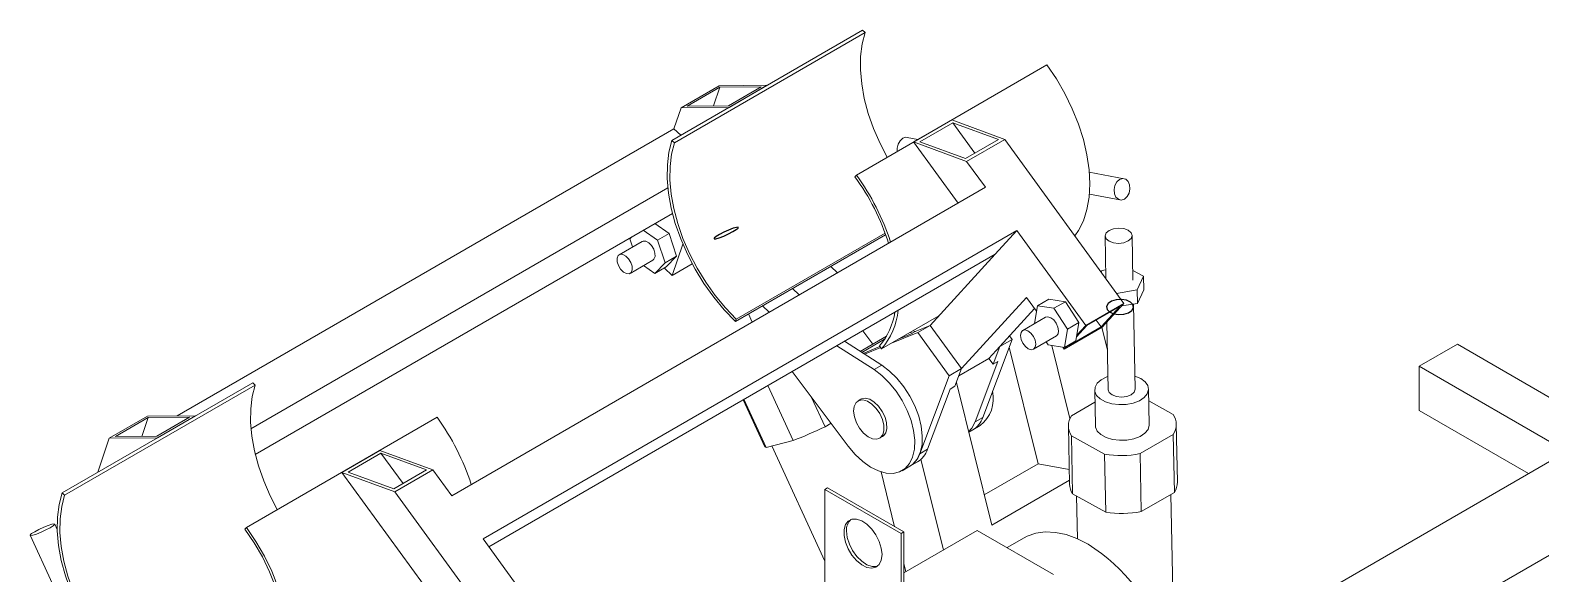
# Model space of a CAD drawing. Header units: millimetres. Extents: x -250 to 3947, y -1468 to 870.
# Drawn here: x 399.6 to 539.7, y 314.4 to 364.8 of the extents above; entities that cross this region are included whole.
import ezdxf

# ---------------------------------------------------------------- set-up
doc = ezdxf.new("R2010")
doc.units = ezdxf.units.MM

msp = doc.modelspace()

# ---------------------------------------------------------------- linework, layer by layer
at = {"color": 7, "linetype": 'Continuous', "lineweight": 15}
for p, q in [((476.813, 364.7876), (459.1353, 354.5825)), ((477.0482, 364.563), (459.3706, 354.3579)), ((476.813, 364.7876), (477.0482, 364.563)), ((493.918, 361.5767), (476.2404, 351.3716)), ((459.9797, 357.6058), (463.5152, 359.6468)), ((463.5799, 359.5066), (460.5393, 357.7513)), ((463.5799, 359.5066), (462.9932, 357.7724)), ((467.9742, 359.685), (463.5152, 359.6468)), ((467.4146, 359.5395), (463.5799, 359.5066)), ((464.374, 357.7842), (467.4146, 359.5395)), ((467.9742, 359.685), (464.4386, 357.644)), ((459.9797, 357.6058), (459.3207, 355.6578)), ((464.4386, 357.644), (459.9797, 357.6058)), ((460.5393, 357.7513), (464.374, 357.7842)), ((485.0792, 356.4741), (481.5437, 354.4331)), ((482.1354, 354.4501), (485.176, 356.2053)), ((485.0792, 356.4741), (489.9973, 354.6756)), ((485.176, 356.2053), (489.4056, 354.6586)), ((485.176, 356.2053), (487.2196, 353.3967)), ((413.2385, 329.0551), (459.3207, 355.6578)), ((459.1353, 354.5825), (459.3706, 354.3579)), ((459.3207, 355.6578), (459.9527, 355.0544)), ((481.9511, 354.6683), (480.9493, 354.859)), ((489.4056, 354.6586), (486.365, 352.9033)), ((486.4618, 352.6346), (489.9973, 354.6756)), ((489.9973, 354.6756), (501.054, 339.4794)), ((481.5437, 354.4331), (486.4618, 352.6346)), ((481.5437, 354.4331), (485.6657, 348.7678)), ((486.365, 352.9033), (482.1354, 354.4501)), ((486.4618, 352.6346), (488.2076, 350.2352)), ((476.2404, 351.3716), (476.0998, 351.2175)), ((501.0632, 351.031), (497.8417, 351.6441)), ((420.0849, 327.8591), (458.7524, 350.1813)), ((488.2076, 350.2352), (438.7101, 321.6609)), ((497.8504, 349.6066), (500.6893, 349.0663)), ((420.4828, 325.4762), (459.1782, 347.8146)), ((491.1172, 346.2362), (441.6198, 317.6619)), ((457.807, 345.3471), (456.4773, 346.2554)), ((458.8677, 345.9595), (457.538, 346.8677)), ((491.1172, 346.2362), (489.1088, 344.0357)), ((491.1172, 346.2362), (497.5185, 337.4384)), ((456.365, 345.2168), (454.2436, 343.9922)), ((455.4029, 345.6351), (455.2387, 345.4615)), ((455.2387, 345.4615), (455.4834, 344.7079)), ((457.807, 345.3471), (458.8677, 345.9595)), ((458.4911, 343.24), (457.807, 345.3471)), ((459.5518, 343.8523), (458.8677, 345.9595)), ((460.1452, 344.9531), (459.1665, 342.0602)), ((478.9512, 345.8434), (465.0172, 337.7995)), ((478.8963, 345.9947), (465.0941, 338.0268)), ((499.3106, 345.7224), (499.3883, 341.7687)), ((501.8913, 341.6431), (501.8101, 345.7715)), ((489.1088, 344.0357), (442.1532, 316.9288)), ((455.2436, 342.2601), (457.3649, 343.4847)), ((458.4911, 343.24), (459.5518, 343.8523)), ((458.6097, 342.8559), (459.5518, 343.8523)), ((489.1088, 344.0357), (483.0834, 337.4342)), ((456.4799, 342.9738), (457.549, 342.2436)), ((457.549, 342.2436), (458.4911, 343.24)), ((457.549, 342.2436), (458.6097, 342.8559)), ((459.1665, 342.0602), (458.4373, 342.7564)), ((461.0166, 343.1282), (459.1665, 342.0602)), ((473.856, 342.9021), (474.4773, 342.3089)), ((498.9438, 342.3797), (499.0089, 342.5177)), ((499.0089, 342.5177), (499.3724, 342.5775)), ((501.8737, 342.5352), (502.872, 341.9853)), ((502.872, 341.9853), (502.2741, 340.7193)), ((502.8963, 340.7468), (502.872, 341.9853)), ((470.3205, 340.861), (470.9418, 340.2679)), ((502.2741, 340.7193), (500.3786, 340.4076)), ((502.2984, 339.4808), (502.2741, 340.7193)), ((502.8963, 340.7468), (502.2984, 339.4808)), ((468.1381, 338.6493), (467.5168, 339.2425)), ((485.993, 333.4352), (492.0184, 340.0367)), ((492.0184, 340.0367), (492.9523, 338.7532)), ((493.0339, 339.2558), (492.7648, 337.5998)), ((493.0339, 339.2558), (494.0946, 339.8681)), ((494.5658, 339.0246), (493.0339, 339.2558)), ((495.6265, 339.6369), (494.0946, 339.8681)), ((494.5658, 339.0246), (495.6265, 339.6369)), ((496.8823, 337.7065), (495.6265, 339.6369)), ((497.5185, 337.4384), (501.054, 339.4794)), ((497.6254, 337.4272), (500.6659, 339.1825)), ((500.6659, 339.1825), (498.9386, 337.29)), ((501.054, 339.4794), (499.0455, 337.2789)), ((502.2984, 339.4808), (500.8357, 339.2402)), ((502.0901, 331.5258), (501.9349, 339.421)), ((465.0941, 338.0268), (465.0172, 337.7995)), ((466.2282, 338.4986), (466.5737, 337.7462)), ((483.8868, 338.3144), (478.5835, 335.2529)), ((489.5286, 335.4762), (492.7603, 339.017)), ((493.7898, 338.1915), (491.6684, 336.9668)), ((495.8216, 337.0942), (494.5658, 339.0246)), ((495.8216, 337.0942), (496.8823, 337.7065)), ((496.6062, 336.0073), (496.8823, 337.7065)), ((498.4799, 337.9205), (498.9386, 337.29)), ((499.4675, 337.7412), (499.5906, 331.4766)), ((479.0276, 336.4274), (476.5945, 335.0228)), ((477.7621, 335.6968), (476.8241, 336.9439)), ((481.9343, 336.7709), (479.5094, 335.7874)), ((480.2165, 336.1956), (481.2479, 336.6139)), ((480.4235, 336.3151), (480.4315, 336.2828)), ((481.4552, 336.7336), (481.2245, 336.7775)), ((481.2479, 336.6139), (481.6898, 336.869)), ((481.7064, 336.8757), (481.472, 336.9204)), ((483.0834, 337.4342), (481.6898, 336.869)), ((481.9343, 336.7709), (483.0834, 337.4342)), ((484.844, 332.7719), (481.9343, 336.7709)), ((485.993, 333.4352), (483.0834, 337.4342)), ((490.6776, 336.1395), (490.4365, 336.4709)), ((492.6684, 335.2347), (494.7897, 336.4594)), ((499.0455, 337.2789), (495.51, 335.2379)), ((495.5455, 335.395), (495.8216, 337.0942)), ((498.9386, 337.29), (495.8981, 335.5348)), ((496.6661, 336.3762), (497.6254, 337.4272)), ((496.6915, 336.5323), (497.5185, 337.4384)), ((498.9987, 337.2518), (499.5182, 335.1618)), ((474.4183, 335.5551), (477.878, 333.3402)), ((478.5851, 333.7484), (475.1254, 335.9633)), ((478.8564, 336.1484), (476.7425, 334.9281)), ((476.8777, 334.8415), (478.4259, 335.4694)), ((478.4941, 335.3756), (476.9938, 334.7672)), ((478.3798, 335.5328), (478.5835, 335.2529)), ((487.962, 328.9177), (490.6776, 336.1395)), ((488.5243, 334.376), (489.5286, 335.4762)), ((488.9136, 333.8409), (489.5286, 335.4762)), ((490.6776, 336.1395), (489.5286, 335.4762)), ((490.4078, 335.422), (493.0919, 324.6234)), ((493.8315, 335.9062), (494.0136, 335.6263)), ((494.0136, 335.6263), (495.5455, 335.395)), ((494.3622, 335.5736), (496.0465, 328.7974)), ((495.3772, 335.4204), (495.51, 335.2379)), ((495.51, 335.2379), (495.7737, 335.5268)), ((495.5455, 335.395), (496.6062, 336.0073)), ((495.8981, 335.5348), (496.0212, 335.6696)), ((531.9813, 335.6892), (528.4457, 333.6482)), ((545.6615, 327.7918), (531.9813, 335.6892)), ((477.878, 333.3402), (478.5851, 333.7484)), ((488.5243, 334.376), (485.743, 332.7704)), ((487.2549, 328.5095), (489.3556, 334.096)), ((488.9136, 333.8409), (488.5243, 334.376)), ((489.3556, 334.096), (488.9136, 333.8409)), ((528.4457, 333.6482), (528.4457, 329.5655)), ((542.126, 325.7508), (528.4457, 333.6482)), ((402.5668, 321.9262), (420.2445, 332.1313)), ((420.2445, 332.1313), (420.4797, 331.9067)), ((475.4817, 326.2568), (470.2834, 333.168)), ((482.1284, 325.55), (484.844, 332.7719)), ((484.844, 332.7719), (485.993, 333.4352)), ((485.3781, 331.7999), (485.993, 333.4352)), ((485.5101, 332.151), (488.797, 318.9275)), ((502.6081, 332.5217), (502.0661, 332.7464)), ((402.802, 321.7016), (420.4797, 331.9067)), ((468.0223, 331.8627), (470.363, 326.766)), ((472.0873, 330.7697), (473.3345, 328.0539)), ((484.9362, 331.5447), (482.8355, 325.9582)), ((485.3781, 331.7999), (484.9362, 331.5447)), ((498.3408, 331.4521), (498.4057, 328.1493)), ((503.4048, 328.2476), (503.3399, 331.5503)), ((465.7513, 330.5517), (467.7516, 326.1962)), ((465.8144, 330.5881), (467.8637, 326.126)), ((476.661, 330.594), (476.3958, 330.4409)), ((496.183, 329.0609), (498.3631, 330.3194)), ((505.6279, 329.1868), (503.3618, 330.4349)), ((550.189, 330.4055), (509.2002, 306.7431)), ((538.5899, 323.7094), (528.4457, 329.5655)), ((410.4822, 329.0315), (406.9467, 326.9905)), ((407.5063, 327.136), (410.5469, 328.8913)), ((410.5469, 328.8913), (409.9602, 327.1571)), ((414.9412, 329.0697), (410.4822, 329.0315)), ((410.5469, 328.8913), (414.3816, 328.9242)), ((414.3816, 328.9242), (411.341, 327.1689)), ((411.4056, 327.0287), (414.9412, 329.0697)), ((419.6718, 318.7152), (437.3495, 328.9203)), ((473.3345, 328.0539), (473.8891, 328.3741)), ((487.0246, 327.7478), (487.7317, 328.156)), ((487.962, 328.9177), (487.2549, 328.5095)), ((495.9062, 328.1002), (496.0117, 322.7332)), ((506.0098, 322.9297), (505.9043, 328.2967)), ((406.9467, 326.9905), (405.8806, 323.8392)), ((411.4056, 327.0287), (406.9467, 326.9905)), ((411.341, 327.1689), (407.5063, 327.136)), ((470.363, 326.766), (467.8637, 326.126)), ((478.3956, 326.9767), (478.6608, 327.1298)), ((486.6573, 327.5358), (487.0246, 327.7478)), ((499.264, 325.5129), (496.1826, 327.2101)), ((496.1826, 327.2101), (496.2881, 321.8431)), ((502.5453, 325.5567), (505.6275, 327.336)), ((505.6275, 327.336), (505.733, 321.969)), ((428.5107, 323.8178), (432.0462, 325.8588)), ((432.143, 325.59), (429.1024, 323.8348)), ((432.0462, 325.8588), (436.9643, 324.0603)), ((436.3726, 324.0433), (432.143, 325.59)), ((432.143, 325.59), (434.1866, 322.7814)), ((468.4076, 326.2653), (473.3147, 315.5804)), ((482.1284, 325.55), (482.8355, 325.9582)), ((499.264, 325.5129), (499.3695, 320.1459)), ((502.5453, 325.5567), (502.6508, 320.1896)), ((428.5107, 323.8178), (436.0758, 313.4204)), ((428.5107, 323.8178), (433.4288, 322.0193)), ((429.1024, 323.8348), (433.332, 322.288)), ((433.332, 322.288), (436.3726, 324.0433)), ((436.9643, 324.0603), (433.4288, 322.0193)), ((436.9643, 324.0603), (438.7101, 321.6609)), ((478.5247, 323.862), (479.7871, 318.7833)), ((480.4838, 323.9719), (481.1909, 324.3801)), ((481.1909, 324.3801), (481.898, 324.7883)), ((482.2269, 325.0286), (484.3163, 316.6227)), ((493.0919, 324.6234), (488.0978, 321.7404)), ((493.0919, 324.6234), (495.9854, 324.0727)), ((512.9499, 300.2478), (553.9387, 323.9101)), ((473.3147, 322.234), (473.5622, 322.3768)), ((480.6333, 318.2948), (473.5622, 322.3768)), ((496.0047, 323.0884), (488.797, 318.9275)), ((402.5668, 321.9262), (402.802, 321.7016)), ((433.4288, 322.0193), (440.9311, 311.7081)), ((480.3858, 318.1519), (473.3147, 322.234)), ((473.3147, 309.9859), (473.3147, 322.234)), ((499.3695, 320.1459), (496.2881, 321.8431)), ((496.6583, 321.6391), (496.7364, 317.6697)), ((502.6508, 320.1896), (505.733, 321.969)), ((505.6854, 307.6268), (505.4072, 321.7809)), ((402.1176, 318.5154), (401.8814, 319.0297)), ((419.6718, 318.7152), (419.5312, 318.5612)), ((480.3858, 318.1519), (480.6333, 318.2948)), ((480.3858, 305.9038), (480.3858, 318.1519)), ((480.6333, 314.4966), (487.4569, 318.4357)), ((480.6333, 318.2948), (480.6333, 306.3325)), ((494.5279, 314.3537), (487.4569, 318.4357)), ((399.6096, 317.9864), (401.6785, 313.4813)), ((441.6198, 317.6619), (448.021, 308.8641)), ((491.7886, 317.7514), (490.2154, 316.8433)), ((480.6333, 315.3788), (480.8251, 314.6073))]:
    msp.add_line(p, q, dxfattribs=at)
at = {"color": 7, "linetype": 'Continuous', "lineweight": 15, "flags": 128}
for points in [[(479.0963, 353.0203), (478.4338, 354.297), (477.8325, 355.6803), (477.3438, 357.0748), (476.9747, 358.4601), (476.7308, 359.816), (476.6154, 361.1228), (476.6303, 362.3614), (476.7753, 363.5138), (477.0482, 364.563)], [(496.4991, 345.7396), (496.8354, 346.2234), (497.291, 347.1293), (497.6213, 348.1624), (497.8214, 349.3077), (497.8884, 350.5485), (497.8214, 351.8667), (497.6213, 353.2431), (497.2911, 354.6575), (496.8356, 356.0894), (496.2613, 357.5179), (495.5767, 358.9221), (494.7918, 360.2817), (493.918, 361.5767)], [(465.0172, 337.7995), (463.9848, 338.8665), (463.0091, 340.0411), (462.1044, 341.3061), (461.2837, 342.643), (460.5592, 344.0324), (459.9413, 345.454), (459.439, 346.8871), (459.0598, 348.3107), (458.8091, 349.7042), (458.6905, 351.0471), (458.7058, 352.32), (458.8548, 353.5042), (459.1353, 354.5825)], [(480.9493, 354.859), (480.8254, 354.8679), (480.5377, 354.7805), (480.2842, 354.5555), (480.1035, 354.2271), (480.0231, 353.8454), (480.036, 353.5627)], [(465.0941, 338.0268), (464.0895, 339.0651), (463.1401, 340.208), (462.2597, 341.4389), (461.4611, 342.7399), (460.7561, 344.0919), (460.1548, 345.4752), (459.6661, 346.8697), (459.2971, 348.255), (459.0531, 349.6109), (458.9377, 350.9177), (458.9526, 352.1563), (459.0976, 353.3087), (459.3706, 354.3579)], [(501.1009, 349.1447), (501.3544, 349.3698), (501.5351, 349.6981), (501.6155, 350.0799), (501.5833, 350.4569), (501.4435, 350.7717), (501.2174, 350.9765), (500.9392, 351.04), (500.6515, 350.9526), (500.3981, 350.7276), (500.2174, 350.3992), (500.137, 350.0174), (500.1691, 349.6405), (500.3089, 349.3256), (500.5351, 349.1208), (500.8132, 349.0573), (501.1009, 349.1447)], [(501.7166, 346.0302), (501.4469, 346.2557), (501.0423, 346.4039), (500.5643, 346.452), (500.0858, 346.3928), (499.6794, 346.2352), (499.4072, 346.0034), (499.3105, 345.7325), (499.4041, 345.4638), (499.6738, 345.2382), (500.0784, 345.0901), (500.5564, 345.042), (501.035, 345.1012), (501.4413, 345.2587), (501.7135, 345.4906), (501.8102, 345.7615), (501.7166, 346.0302)], [(457.3649, 343.4847), (457.4666, 343.5745), (457.563, 343.8175), (457.553, 344.1416), (457.4383, 344.4976), (457.2363, 344.8312), (456.9778, 345.0917), (456.7021, 345.2394), (456.4511, 345.2518), (456.365, 345.2168)], [(454.1702, 342.9793), (454.3722, 342.6457), (454.6308, 342.3852), (454.9065, 342.2375), (455.1574, 342.2251), (455.3453, 342.3499), (455.4416, 342.5928), (455.4317, 342.917), (455.317, 343.273), (455.115, 343.6066), (454.8565, 343.8671), (454.5807, 344.0147), (454.3298, 344.0271), (454.1419, 343.9024), (454.0456, 343.6594), (454.0555, 343.3353), (454.1702, 342.9793)], [(494.7897, 336.4594), (494.8011, 336.4662), (494.949, 336.6497), (494.9966, 336.936), (494.9366, 337.2817), (494.7781, 337.6339), (494.5452, 337.9392), (494.2735, 338.1511), (494.0042, 338.2372), (493.7898, 338.1915)], [(491.4615, 336.4901), (491.5215, 336.1445), (491.68, 335.7923), (491.9129, 335.487), (492.1846, 335.2751), (492.4539, 335.1889), (492.6797, 335.2416), (492.8277, 335.4251), (492.8753, 335.7114), (492.8153, 336.0571), (492.6568, 336.4093), (492.4239, 336.7146), (492.1522, 336.9265), (491.8829, 337.0126), (491.657, 336.96), (491.5091, 336.7765), (491.4615, 336.4901)], [(481.1909, 324.3801), (481.4666, 324.5739), (481.8735, 325.0396), (482.163, 325.647), (482.3255, 326.3757), (482.3555, 327.2012), (482.2519, 328.0961), (482.0184, 329.0302), (481.6626, 329.9724), (481.1966, 330.891), (480.6358, 331.7554), (479.9992, 332.5366), (479.3079, 333.2084), (478.5851, 333.7484)], [(477.878, 333.3402), (478.6008, 332.8002), (479.2921, 332.1284), (479.9287, 331.3472), (480.4895, 330.4828), (480.9555, 329.5642), (481.3113, 328.622), (481.5448, 327.6879), (481.6483, 326.793), (481.6184, 325.9675), (481.4559, 325.2388), (481.1664, 324.6314), (480.7595, 324.1657), (480.2489, 323.8572), (479.6516, 323.7162), (478.9877, 323.7475), (478.2794, 323.95), (477.5504, 324.317), (476.825, 324.8361), (476.1277, 325.49), (475.4817, 326.2568)], [(499.5666, 332.6972), (499.4697, 332.6619), (498.9565, 332.4027), (498.5831, 332.0766), (498.3771, 331.7079), (498.3537, 331.3239), (498.5148, 330.953), (498.8484, 330.6227), (499.3297, 330.3577), (499.923, 330.1774), (500.5844, 330.0953), (501.2647, 330.1175), (501.9136, 330.2423), (502.4829, 330.4604), (502.9303, 330.7558), (503.2228, 331.1064), (503.3385, 331.4864), (503.269, 331.8674), (503.0194, 332.2212), (502.6081, 332.5217), (502.6081, 332.5217)], [(422.5278, 320.3639), (421.8652, 321.6406), (421.264, 323.024), (420.7752, 324.4184), (420.4062, 325.8038), (420.1622, 327.1597), (420.0468, 328.4665), (420.0617, 329.7051), (420.2067, 330.8574), (420.4797, 331.9067)], [(476.661, 330.594), (476.7164, 330.6227), (477.0686, 330.6868), (477.4735, 330.5888), (477.895, 330.3373), (478.2957, 329.9548), (478.64, 329.4751), (478.8973, 328.941), (479.0447, 328.3998), (479.0692, 327.8997), (478.9685, 327.4851), (478.7517, 327.1928), (478.6608, 327.1298)], [(499.5906, 331.4766), (499.6856, 331.216), (499.9565, 330.9909), (500.3619, 330.8435), (500.8402, 330.7962), (501.3185, 330.8563), (501.724, 331.0145), (501.995, 331.2468), (502.0902, 331.5179), (502.0901, 331.5258)], [(476.0548, 328.964), (475.9819, 329.4856), (476.0347, 329.9381), (476.2083, 330.2814), (476.4875, 330.485), (476.8474, 330.5307), (477.256, 330.4146), (477.677, 330.1469), (478.073, 329.7514), (478.4089, 329.2633), (478.6547, 328.7259), (478.7886, 328.187), (478.7988, 327.6945), (478.6843, 327.2921), (478.4553, 327.0156), (478.1322, 326.8895), (477.7436, 326.9251), (477.3241, 327.1192), (476.911, 327.4545), (476.5409, 327.9013), (476.2468, 328.4198), (476.0548, 328.964)], [(486.6463, 327.5799), (486.9475, 327.9217), (487.2549, 328.5095)], [(498.4057, 328.1493), (498.4187, 328.0211), (498.5798, 327.6502), (498.9133, 327.32), (499.3946, 327.0549), (499.9879, 326.8746), (500.6493, 326.7925), (501.3297, 326.8147), (501.9785, 326.9395), (502.5478, 327.1577), (502.9953, 327.453), (503.2877, 327.8037), (503.4035, 328.1836), (503.4048, 328.2476)], [(408.4486, 305.1432), (407.4163, 306.2102), (406.4406, 307.3848), (405.5358, 308.6498), (404.7152, 309.9867), (403.9906, 311.3761), (403.3727, 312.7977), (402.8705, 314.2307), (402.4913, 315.6544), (402.2405, 317.0478), (402.1219, 318.3908), (402.1373, 319.6637), (402.2863, 320.8479), (402.5668, 321.9262)], [(408.5255, 305.3704), (407.5209, 306.4088), (406.5715, 307.5517), (405.6911, 308.7826), (404.8926, 310.0835), (404.1876, 311.4355), (403.5863, 312.8189), (403.0976, 314.2133), (402.7285, 315.5987), (402.4845, 316.9546), (402.3692, 318.2614), (402.3841, 319.5), (402.5291, 320.6523), (402.802, 321.7016)], [(478.618, 316.2046), (478.5525, 316.7932), (478.3607, 317.4138), (478.0569, 318.0204), (477.6635, 318.5681), (477.2099, 319.0161), (476.7296, 319.3313), (476.2583, 319.4903), (475.8308, 319.4813), (475.479, 319.305), (475.2288, 318.9744), (475.099, 318.514), (475.099, 317.9581), (475.2288, 317.3478), (475.479, 316.7284), (475.8308, 316.1459), (476.2583, 315.6433), (476.7296, 315.2581), (477.2099, 315.0188), (477.6635, 314.9431), (478.0569, 315.0366), (478.3607, 315.2925), (478.5525, 315.6916), (478.618, 316.2046)], [(400.2063, 318.108), (399.8638, 317.9983), (399.6556, 317.9663), (399.6133, 318.0167), (399.7434, 318.142), (400.0261, 318.3229), (400.4182, 318.5321), (400.8602, 318.7376), (401.2848, 318.9081), (401.6272, 319.0177), (401.8354, 319.0497), (401.8777, 318.9993), (401.7476, 318.8741), (401.4649, 318.6931), (401.0728, 318.484), (400.6308, 318.2785), (400.2063, 318.108)], [(421.8112, 302.8765), (422.3701, 303.6213), (422.8134, 304.5028), (423.1348, 305.5081), (423.3295, 306.6226), (423.3947, 307.83), (423.3295, 309.1127), (423.1348, 310.452), (422.8135, 311.8283), (422.3702, 313.2217), (421.8114, 314.6117), (421.1453, 315.9782), (420.3815, 317.3011), (419.5312, 318.5612)], [(422.0149, 302.5965), (422.5892, 303.362), (423.0448, 304.2679), (423.3751, 305.301), (423.5752, 306.4463), (423.6422, 307.6871), (423.5752, 309.0053), (423.3751, 310.3816), (423.0449, 311.7961), (422.5894, 313.228), (422.0151, 314.6565), (421.3305, 316.0607), (420.5456, 317.4203), (419.6718, 318.7152)], [(478.2178, 315.142), (478.1172, 315.1117), (477.6897, 315.1027), (477.2184, 315.2617), (476.7381, 315.5769), (476.2845, 316.025), (475.8912, 316.5726), (475.5873, 317.1792), (475.3955, 317.7999), (475.33, 318.3885)], [(497.7331, 317.1628), (496.6999, 317.6856), (495.6824, 318.0534), (494.6959, 318.2605), (493.7555, 318.3038), (492.8754, 318.1826), (492.069, 317.8987), (491.7886, 317.7514)]]:
    msp.add_lwpolyline(points, dxfattribs=at)
at = {"color": 7, "linetype": 'Continuous', "flags": 128}
for points in [[(465.1103, 346.5232), (464.7985, 346.4326), (464.3895, 346.2757), (463.9454, 346.0765), (463.5341, 345.8652), (463.218, 345.674), (463.0453, 345.532), (463.0423, 345.4609), (463.2095, 345.4714), (463.5213, 345.562), (463.9304, 345.7189), (464.3744, 345.9182), (464.7857, 346.1295), (465.1018, 346.3207), (465.2745, 346.4626), (465.2775, 346.5338), (465.1103, 346.5232)], [(501.6571, 339.6011), (501.2805, 339.7707), (500.8139, 339.8446), (500.3286, 339.8114), (499.8983, 339.6762), (499.5885, 339.4596), (499.4465, 339.1946), (499.4938, 338.9214), (499.7233, 338.6818), (500.0999, 338.5121), (500.5664, 338.4383), (501.0518, 338.4715), (501.4821, 338.6067), (501.7918, 338.8233), (501.9339, 339.0883), (501.8866, 339.3614), (501.6571, 339.6011)]]:
    msp.add_lwpolyline(points, dxfattribs=at)
at = {"color": 7, "linetype": 'Continuous', "lineweight": 15}
for centre, radius, start, end in [((458.8592, 338.6346), 21.344, 17.478946, 36.123498), ((458.5008, 338.4275), 21.96, 17.83624, 36.117299), ((473.5487, 339.6293), 6.3341, 319.703603, 351.263395), ((473.4967, 339.5375), 6.6508, 319.892392, 353.991978), ((485.7536, 330.6574), 3.189, 308.3363, 12.230677), ((419.61, 315.9762), 21.96, 17.83624, 36.117299), ((457.6672, 360.1283), 35.6964, 290.833989, 296.033977), ((485.8932, 329.6149), 2.1831, 301.212918, 341.376151), ((485.9093, 329.602), 2.1638, 301.025593, 341.563476), ((497.6066, 328.1351), 1.6981, 146.965119, 213.008134), ((504.2039, 328.2617), 1.6981, 326.964976, 33.008276), ((467.8701, 326.2608), 0.135, 208.619097, 267.283005), ((480.0757, 326.2343), 2.1638, 301.025593, 341.563476), ((480.7828, 326.6425), 2.1638, 301.025593, 341.563476), ((500.7912, 334.0477), 8.6703, 259.854937, 281.672327), ((497.755, 322.7865), 1.7441, 181.751947, 212.745462), ((504.2628, 322.9128), 1.747, 327.300718, 0.554499), ((476.6296, 318.5055), 1.3049, 133.569057, 185.147554), ((500.8967, 328.681), 8.6706, 259.855311, 281.671953), ((487.8979, 301.797), 18.2439, 19.838552, 57.377926)]:
    msp.add_arc(centre, radius, start, end, dxfattribs=at)

doc.saveas('drawing.dxf')
